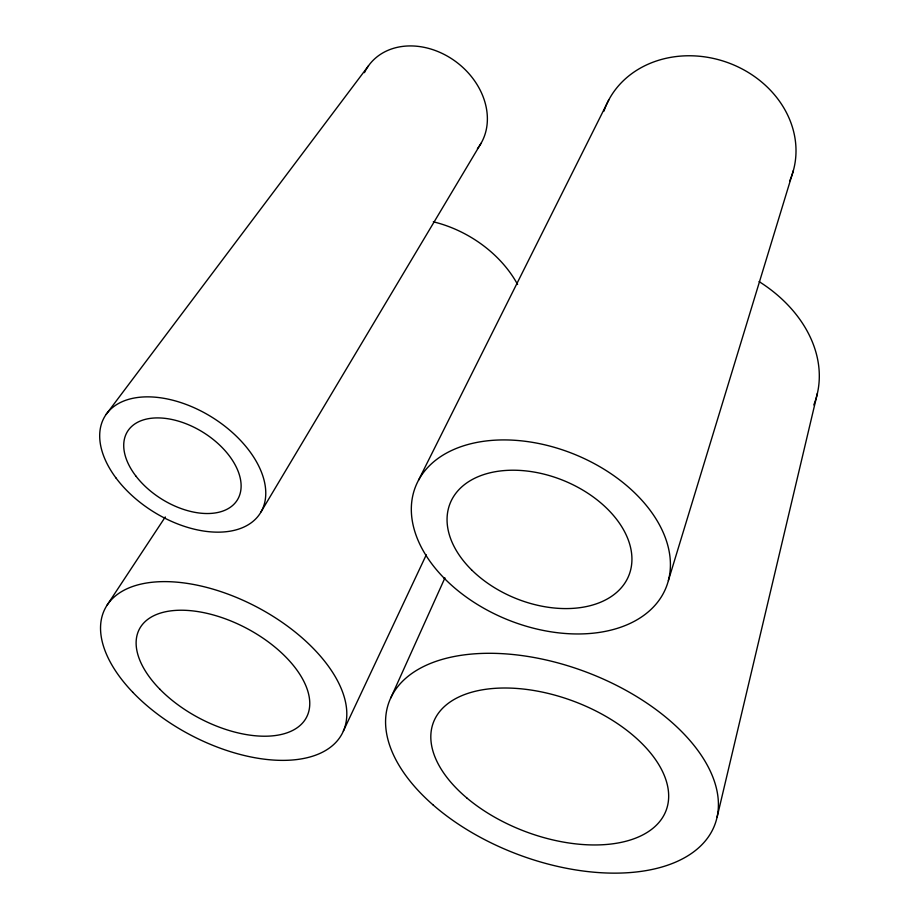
<?xml version="1.0" encoding="UTF-8"?>
<svg xmlns="http://www.w3.org/2000/svg" width="919" height="919" viewBox="0 0 919 919"><rect width="100%" height="100%" fill="white"/><g stroke="black" fill="none" stroke-linecap="round" stroke-linejoin="round"><path stroke-width="1.38" d="M717.142 817.014L817.405 393.298M668.389 580.555L793.396 170.486M390.782 697.946L444.945 577.879M343.338 731.122L426.278 554.823M418.524 480.212L608.757 99.987M261.042 511.883L481.096 143.226M106.96 605.345L165.294 516.949M106.122 414.435L368.485 65.812M364.452 72.647A68.443 55.117 37.7 0 1 452.745 59.471A68.443 55.117 37.7 0 1 477.443 148.614M603.932 111.188A99.298 85.57 18.8 0 1 728.997 63.066A99.298 85.57 18.8 0 1 789.685 180.917M433.32 221.801A103.525 76.438 29.8 0 1 517.592 284.476M759.105 281.605A132.979 101.033 17.5 0 1 813.809 404.923M116.058 478.064A91.555 55.599 32 0 0 258.894 515.191A91.555 55.599 32 0 0 173.186 400.328A91.555 55.599 32 0 0 116.058 478.064M135.736 475.858A64.709 39.276 32 0 0 236.551 501.142A64.709 39.276 32 0 0 174.966 420.19A64.709 39.276 32 0 0 135.736 475.858M444.003 578.017A135.047 89.212 22.1 0 0 663.794 592.537A135.047 89.212 22.1 0 0 514.778 440.281A135.047 89.212 22.1 0 0 444.003 578.017M471.55 569.826A96.369 63.595 22.1 0 0 627.734 578.028A96.369 63.595 22.1 0 0 519.201 470.379A96.369 63.595 22.1 0 0 471.55 569.826M132.681 692.168A134.013 72.073 27.9 0 0 340.983 735.682A134.013 72.073 27.9 0 0 197.309 585.208A134.013 72.073 27.9 0 0 132.681 692.168M159.895 689.25A94.496 50.775 27.9 0 0 306.142 718.003A94.496 50.775 27.9 0 0 202.754 612.445A94.496 50.775 27.9 0 0 159.895 689.25M433.136 804.975A174.059 97.38 20.7 0 0 712.363 830.282A174.059 97.38 20.7 0 0 510.585 654.282A174.059 97.38 20.7 0 0 433.136 804.975M466.818 797.945A124.398 69.488 20.7 0 0 665.057 812.97A124.398 69.488 20.7 0 0 517.397 688.492A124.398 69.488 20.7 0 0 466.818 797.945"/></g></svg>
